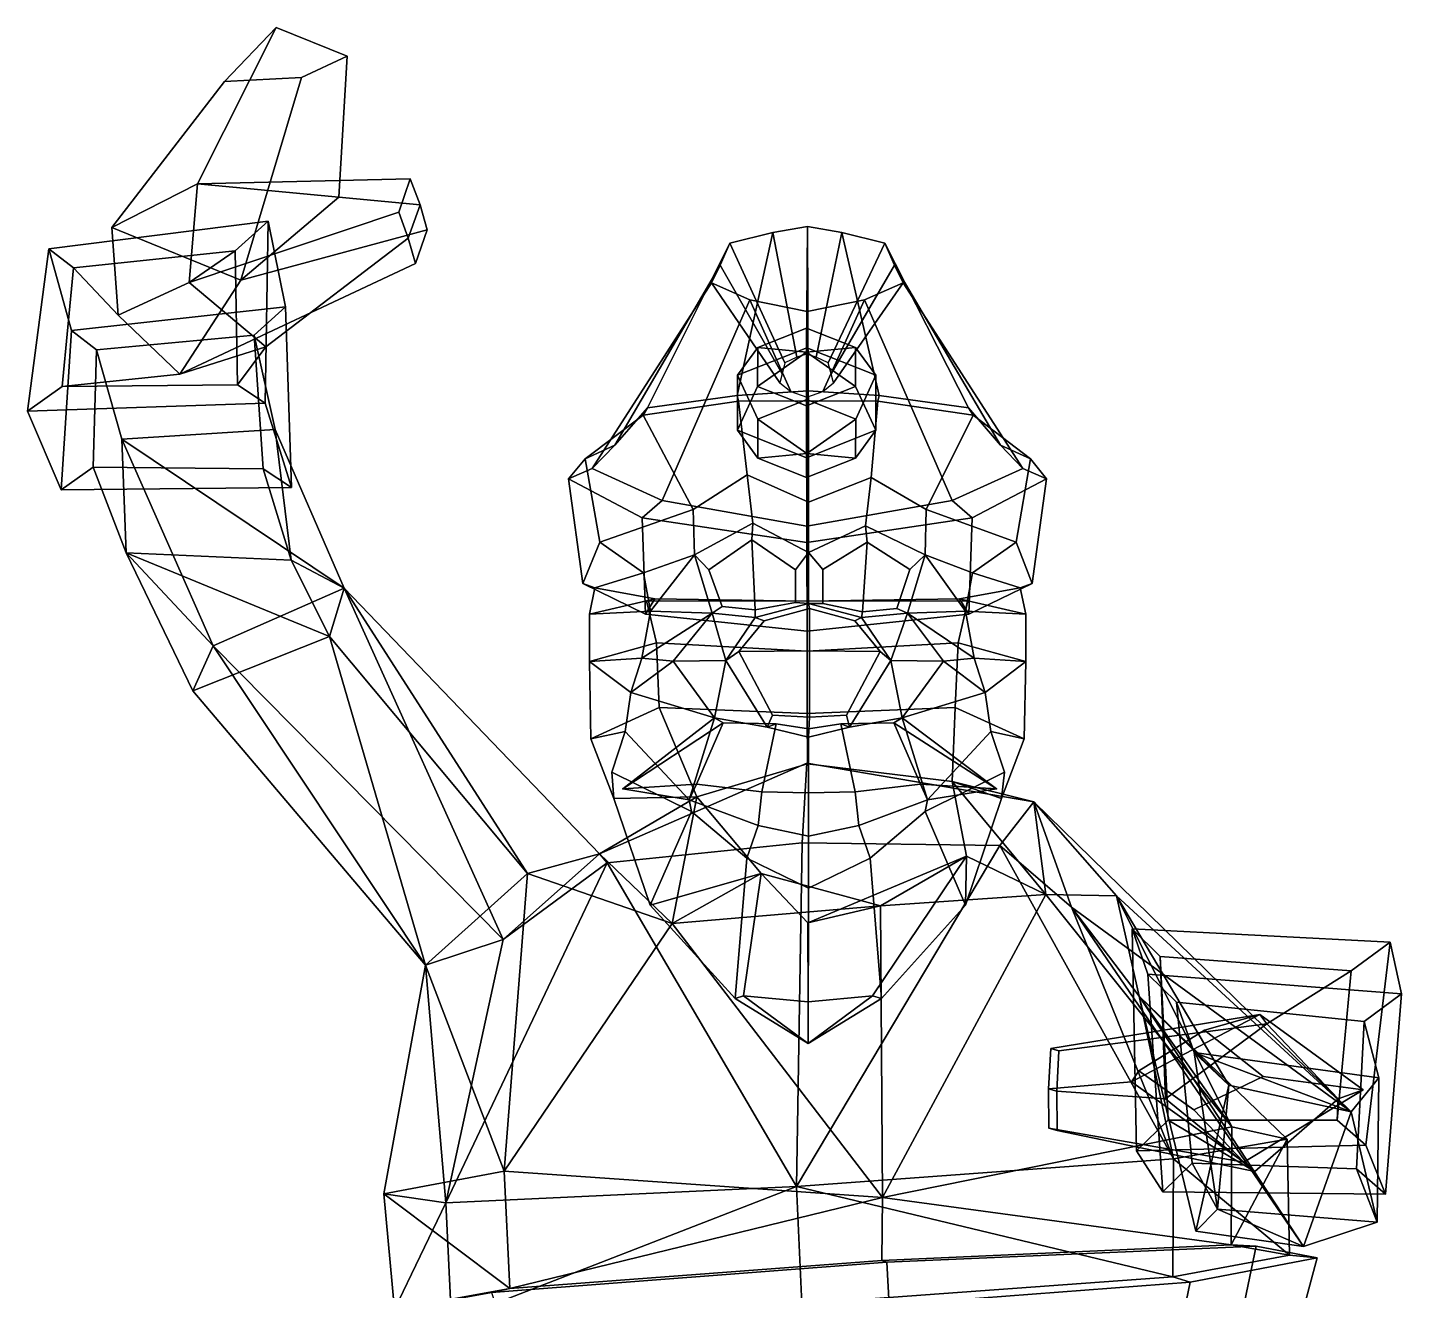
# Model space of a CAD drawing. Extents: x -219 to 163, y -158 to 372.
# Drawn here: x -218.9 to 163.5, y 20.8 to 372.4 of the extents above; entities that cross this region are included whole.
import ezdxf

# ---------------------------------------------------------------- set-up
doc = ezdxf.new("R2010")
doc.units = 0

msp = doc.modelspace()

# ---------------------------------------------------------------- linework, layer by layer
for p in [(-53.233978, 160.418549, 96.704285), (50.771965, 160.418549, 96.343742)]:
    msp.add_point(p)
for points in [[(-164.065155, 357.353241, 103.164833), (-149.759842, 372.354248, 96.391167), (-171.662949, 328.821533, 47.442768), (-195.415863, 316.669342, 72.092064)], [(-130.001602, 364.397156, 99.32177), (-132.285477, 325.145966, 61.176041), (-171.662949, 328.821533, 47.442768), (-149.759842, 372.354248, 96.391167)], [(-142.706665, 358.460968, 112.645721), (-130.001602, 364.397156, 99.32177), (-149.759842, 372.354248, 96.391167), (-164.065155, 357.353241, 103.164833)], [(-142.706665, 358.460968, 112.645721), (-159.560593, 302.001587, 76.770195), (-132.285477, 325.145966, 61.176041), (-130.001602, 364.397156, 99.32177)], [(-142.706665, 358.460968, 112.645721), (-164.065155, 357.353241, 103.164833), (-195.415863, 316.669342, 72.092064), (-159.560593, 302.001587, 76.770195)], [(-112.430878, 330.26178, 47.319504), (-115.62825, 320.984955, 38.882706), (-173.913956, 301.377533, 26.820606), (-171.662949, 328.821533, 47.442768)], [(-109.672562, 322.969055, 55.595833), (-112.430878, 330.26178, 47.319504), (-171.662949, 328.821533, 47.442768), (-132.285477, 325.145966, 61.176041)], [(-109.672562, 322.969055, 55.595833), (-112.992668, 313.684967, 47.185543), (-115.62825, 320.984955, 38.882706), (-112.430878, 330.26178, 47.319504)], [(-195.415863, 316.669342, 72.092064), (-171.662949, 328.821533, 47.442768), (-173.913956, 301.377533, 26.820606), (-193.657913, 292.292084, 39.607567)], [(-107.719681, 316.003571, 63.860756), (-109.672562, 322.969055, 55.595833), (-132.285477, 325.145966, 61.176041), (-159.560593, 302.001587, 76.770195)], [(-107.719681, 316.003571, 63.860756), (-110.937698, 306.698883, 55.401665), (-112.992668, 313.684967, 47.185543), (-109.672562, 322.969055, 55.595833)], [(-213.011353, 310.74588, 19.000559), (-151.966583, 318.402954, 27.90313), (-147.156357, 294.600677, 6.460726), (-206.685852, 288.003235, -4.232512)], [(-213.011353, 310.74588, 19.000559), (-206.09816, 305.49292, 26.37365), (-161.168396, 310.155487, 33.612576), (-151.966583, 318.402954, 27.90313)], [(-112.992668, 313.684967, 47.185543), (-152.559174, 283.420227, 39.895584), (-173.913956, 301.377533, 26.820606), (-115.62825, 320.984955, 38.882706)], [(-152.746811, 267.747467, 80.42865), (-151.966583, 318.402954, 27.90313), (-161.168396, 310.155487, 33.612576), (-160.443192, 272.918335, 72.91008)], [(-145.436676, 244.302307, 58.199223), (-147.156357, 294.600677, 6.460726), (-151.966583, 318.402954, 27.90313), (-152.746811, 267.747467, 80.42865)], [(-159.560593, 302.001587, 76.770195), (-195.415863, 316.669342, 72.092064), (-193.657913, 292.292084, 39.607567), (-176.532791, 275.804901, 52.295509)], [(-107.719681, 316.003571, 63.860756), (-159.560593, 302.001587, 76.770195), (-176.532791, 275.804901, 52.295509), (-110.937698, 306.698883, 55.401665)], [(-110.937698, 306.698883, 55.401665), (-176.532791, 275.804901, 52.295509), (-152.559174, 283.420227, 39.895584), (-112.992668, 313.684967, 47.185543)], [(-46.339622, 266.486633, 80.353981), (-21.436083, 269.891479, 92.782623), (-11.503057, 315.240479, 34.859245), (-23.439314, 312.290955, 33.178822)], [(-4.784793, 280.546539, -11.592411), (-8.119855, 279.04892, -10.017408), (-23.439314, 312.290955, 33.178822), (-11.503057, 315.240479, 34.859245)], [(-1.622595, 271.245575, 100.024696), (-1.873124, 316.961823, 35.830708), (-11.503057, 315.240479, 34.859245), (-21.436083, 269.891479, 92.782623)], [(-2.09255, 281.420563, -12.514166), (-4.784793, 280.546539, -11.592411), (-11.503057, 315.240479, 34.859245), (-1.873124, 316.961823, 35.830708)], [(-2.09255, 281.420563, -12.514166), (-1.873124, 316.961823, 35.830708), (7.749841, 315.240479, 34.792507), (0.606018, 280.546539, -11.611096)], [(-1.622595, 271.245575, 100.024696), (18.140202, 269.891479, 92.645424), (7.749841, 315.240479, 34.792507), (-1.873124, 316.961823, 35.830708)], [(0.606018, 280.546539, -11.611096), (7.749841, 315.240479, 34.792507), (19.674158, 312.290955, 33.029369), (3.951918, 279.04892, -10.059252)], [(42.956982, 266.486633, 80.044426), (19.674158, 312.290955, 33.029369), (7.749841, 315.240479, 34.792507), (18.140202, 269.891479, 92.645424)], [(-209.596436, 243.639343, 40.106506), (-218.937271, 265.593811, 64.568832), (-213.011353, 310.74588, 19.000559), (-206.685852, 288.003235, -4.232512)], [(-218.937271, 265.593811, 64.568832), (-209.322906, 272.408478, 60.439594), (-206.09816, 305.49292, 26.37365), (-213.011353, 310.74588, 19.000559)], [(-193.657913, 292.292084, 39.607567), (-173.913956, 301.377533, 26.820606), (-161.168396, 310.155487, 33.612576), (-206.09816, 305.49292, 26.37365)], [(-152.559174, 283.420227, 39.895584), (-160.443192, 272.918335, 72.91008), (-161.168396, 310.155487, 33.612576), (-173.913956, 301.377533, 26.820606)], [(-55.47113, 256.06192, 54.126587), (-46.339622, 266.486633, 80.353981), (-23.439314, 312.290955, 33.178822), (-26.13022, 306.215881, 29.641813)], [(-8.119855, 279.04892, -10.017408), (-8.858705, 275.964325, -6.794658), (-26.13022, 306.215881, 29.641813), (-23.439314, 312.290955, 33.178822)], [(3.951918, 279.04892, -10.059252), (19.674158, 312.290955, 33.029369), (22.340471, 306.215881, 29.473793), (4.713089, 275.964294, -6.841701)], [(51.906429, 256.06192, 53.754353), (22.340471, 306.215881, 29.473793), (19.674158, 312.290955, 33.029369), (42.956982, 266.486633, 80.044426)], [(-61.818302, 249.606506, 31.858295), (-55.47113, 256.06192, 54.126587), (-26.13022, 306.215881, 29.641813), (-28.592482, 301.31546, 26.789724)], [(-8.858705, 275.964325, -6.794658), (-9.536357, 273.476135, -4.194766), (-28.592482, 301.31546, 26.789724), (-26.13022, 306.215881, 29.641813)], [(4.713089, 275.964294, -6.841701), (22.340471, 306.215881, 29.473793), (24.782902, 301.31546, 26.604702), (5.408751, 273.476135, -4.246569)], [(58.09906, 249.606506, 31.442589), (24.782902, 301.31546, 26.604702), (22.340471, 306.215881, 29.473793), (51.906429, 256.06192, 53.754353)], [(-176.532791, 275.804901, 52.295509), (-193.657913, 292.292084, 39.607567), (-206.09816, 305.49292, 26.37365), (-209.322906, 272.408478, 60.439594)], [(-42.298798, 240.720886, 12.090093), (-61.818302, 249.606506, 31.858295), (-28.592482, 301.31546, 26.789724), (-17.884581, 296.525177, 23.956287)], [(-9.536357, 273.476135, -4.194766), (-6.526629, 271.043915, -1.666022), (-17.884581, 296.525177, 23.956287), (-28.592482, 301.31546, 26.789724)], [(5.408751, 273.476135, -4.246569), (24.782902, 301.31546, 26.604702), (14.055602, 296.525177, 23.84557), (2.416622, 271.043915, -1.697021)], [(38.442963, 240.720856, 11.810192), (14.055602, 296.525177, 23.84557), (24.782902, 301.31546, 26.604702), (58.09906, 249.606506, 31.442589)], [(-206.685852, 288.003235, -4.232512), (-147.156357, 294.600677, 6.460726), (-155.888168, 286.692688, 11.961821), (-199.699173, 282.648438, 3.265816)], [(-145.436676, 244.302307, 58.199223), (-153.298294, 249.541687, 50.562584), (-155.888168, 286.692688, 11.961821), (-147.156357, 294.600677, 6.460726)], [(-1.990856, 233.579102, -6.205682), (-42.298798, 240.720886, 12.090093), (-17.884581, 296.525177, 23.956287), (-1.92102, 293.298035, 22.017086)], [(-6.526629, 271.043915, -1.666022), (-2.049075, 269.405304, 0.029058), (-1.92102, 293.298035, 22.017086), (-17.884581, 296.525177, 23.956287)], [(2.416622, 271.043915, -1.697021), (14.055602, 296.525177, 23.84557), (-1.92102, 293.298035, 22.017086), (-2.049075, 269.405304, 0.029058)], [(-1.990856, 233.579102, -6.205682), (-1.92102, 293.298035, 22.017086), (14.055602, 296.525177, 23.84557), (38.442963, 240.720856, 11.810192)], [(-209.596436, 243.639343, 40.106506), (-206.685852, 288.003235, -4.232512), (-199.699173, 282.648438, 3.265816), (-200.686081, 249.942078, 36.29282)], [(-2.029094, 283.220367, 2.911317), (-2.080292, 288.698364, -11.858995), (-15.706898, 283.280396, -16.946051), (-21.300045, 275.558258, -4.282854)], [(-2.080292, 288.698364, -11.858995), (-2.130987, 281.990662, -26.48373), (-15.706898, 283.280396, -16.946051)], [(-2.080292, 288.698364, -11.858995), (11.510752, 283.280396, -17.040394), (-2.130987, 281.990662, -26.48373)], [(-2.029094, 283.220367, 2.911317), (17.191517, 275.558228, -4.416271), (11.510752, 283.280396, -17.040394), (-2.080292, 288.698364, -11.858995)], [(-176.532791, 275.804901, 52.295509), (-209.322906, 272.408478, 60.439594), (-160.443192, 272.918335, 72.91008), (-152.559174, 283.420227, 39.895584)], [(-199.699173, 282.648438, 3.265816), (-155.888168, 286.692688, 11.961821), (-149.988556, 260.477295, -12.228951), (-192.720596, 257.734619, -21.935188)], [(-149.988556, 260.477295, -12.228951), (-155.888168, 286.692688, 11.961821), (-153.298294, 249.541687, 50.562584), (-145.50621, 224.047424, 26.19079)], [(-21.300045, 275.558258, -4.282854), (-15.706898, 283.280396, -16.946051), (-15.742493, 272.444519, -27.214504), (-21.350382, 260.233917, -18.804695)], [(-2.029094, 283.220367, 2.911317), (-21.300045, 275.558258, -4.282854), (-15.633987, 263.347687, 4.087924), (-2.007381, 268.765625, 9.17498)], [(-15.706898, 283.280396, -16.946051), (-2.130987, 281.990662, -26.48373), (-15.742493, 272.444519, -27.214504)], [(11.510752, 283.280396, -17.040394), (11.475158, 272.444519, -27.308846), (-2.130987, 281.990662, -26.48373)], [(-2.029094, 283.220367, 2.911317), (-2.007381, 268.765625, 9.17498), (11.58366, 263.347687, 3.993583), (17.191517, 275.558228, -4.416271)], [(17.191517, 275.558228, -4.416271), (17.141178, 260.233917, -18.938112), (11.475158, 272.444519, -27.308846), (11.510752, 283.280396, -17.040394)], [(-191.515594, 226.087524, 10.654002), (-200.686081, 249.942078, 36.29282), (-199.699173, 282.648438, 3.265816), (-192.720596, 257.734619, -21.935188)], [(-2.130987, 281.990662, -26.48373), (-2.151481, 267.02652, -32.395943), (-15.742493, 272.444519, -27.214504)], [(-2.130987, 281.990662, -26.48373), (11.475158, 272.444519, -27.308846), (-2.151481, 267.02652, -32.395943)], [(-21.300045, 275.558258, -4.282854), (-21.350382, 260.233917, -18.804695), (-15.669581, 252.51178, -6.180528), (-15.633987, 263.347687, 4.087924)], [(17.191517, 275.558228, -4.416271), (11.58366, 263.347687, 3.993583), (11.548066, 252.51178, -6.27487), (17.141178, 260.233917, -18.938112)], [(-218.937271, 265.593811, 64.568832), (-152.746811, 267.747467, 80.42865), (-160.443192, 272.918335, 72.91008), (-209.322906, 272.408478, 60.439594)], [(-15.742493, 272.444519, -27.214504), (-2.151481, 267.02652, -32.395943), (-2.129769, 252.571777, -26.132301), (-21.350382, 260.233917, -18.804695)], [(11.475158, 272.444519, -27.308846), (17.141178, 260.233917, -18.938112), (-2.129769, 252.571777, -26.132301), (-2.151481, 267.02652, -32.395943)], [(-209.596436, 243.639343, 40.106506), (-145.436676, 244.302307, 58.199223), (-152.746811, 267.747467, 80.42865), (-218.937271, 265.593811, 64.568832)], [(-21.029497, 268.333252, 97.951385), (-21.436083, 269.891479, 92.782623), (-46.339622, 266.486633, 80.353981), (-47.56485, 264.470215, 85.295776)], [(-18.64805, 247.841553, 105.049957), (-21.029497, 268.333252, 97.951385), (-47.56485, 264.470215, 85.295776), (-33.622906, 238.139526, 95.232956)], [(-1.608661, 268.437012, 104.044319), (-1.622595, 271.245575, 100.024696), (-21.436083, 269.891479, 92.782623), (-21.029497, 268.333252, 97.951385)], [(-1.58689, 240.175964, 110.324898), (-1.608661, 268.437012, 104.044319), (-21.029497, 268.333252, 97.951385), (-18.64805, 247.841553, 105.049957)], [(-2.007381, 268.765625, 9.17498), (-15.633987, 263.347687, 4.087924), (-2.027884, 253.801514, 3.262816)], [(-2.007381, 268.765625, 9.17498), (-2.027884, 253.801514, 3.262816), (11.58366, 263.347687, 3.993583)], [(-1.608661, 268.437012, 104.044319), (17.769463, 268.333252, 97.816879), (18.140202, 269.891479, 92.645424), (-1.622595, 271.245575, 100.024696)], [(-1.58689, 240.175964, 110.324898), (15.841637, 247.054626, 105.111214), (17.769463, 268.333252, 97.816879), (-1.608661, 268.437012, 104.044319)], [(15.841637, 247.054626, 105.111214), (31.215757, 238.139526, 95.008194), (44.216442, 264.470215, 84.977608), (17.769463, 268.333252, 97.816879)], [(17.769463, 268.333252, 97.816879), (44.216442, 264.470215, 84.977608), (42.956982, 266.486633, 80.044426), (18.140202, 269.891479, 92.645424)], [(-47.56485, 264.470215, 85.295776), (-46.339622, 266.486633, 80.353981), (-55.47113, 256.06192, 54.126587), (-63.762974, 252.239258, 56.112103)], [(-33.622906, 238.139526, 95.232956), (-47.56485, 264.470215, 85.295776), (-63.762974, 252.239258, 56.112103), (-59.640533, 229.066803, 77.848747)], [(31.215757, 238.139526, 95.008194), (56.240204, 229.066772, 77.447037), (60.211838, 252.239258, 55.682327), (44.216442, 264.470215, 84.977608)], [(44.216442, 264.470215, 84.977608), (60.211838, 252.239258, 55.682327), (51.906429, 256.06192, 53.754353), (42.956982, 266.486633, 80.044426)], [(-192.720596, 257.734619, -21.935188), (-149.988556, 260.477295, -12.228951), (-130.754135, 216.295715, -33.737953)], [(-145.50621, 224.047424, 26.19079), (-130.754135, 216.295715, -33.737953), (-149.988556, 260.477295, -12.228951)], [(-15.669581, 252.51178, -6.180528), (-21.350382, 260.233917, -18.804695), (-2.129769, 252.571777, -26.132301), (-2.078569, 247.093811, -11.361967)], [(-15.633987, 263.347687, 4.087924), (-15.669581, 252.51178, -6.180528), (-2.027884, 253.801514, 3.262816)], [(11.548066, 252.51178, -6.27487), (-2.078569, 247.093811, -11.361967), (-2.129769, 252.571777, -26.132301), (17.141178, 260.233917, -18.938112)], [(11.58366, 263.347687, 3.993583), (-2.027884, 253.801514, 3.262816), (11.548066, 252.51178, -6.27487)], [(-192.720596, 257.734619, -21.935188), (-130.754135, 216.295715, -33.737953), (-167.281158, 200.241333, -50.623363)], [(-191.515594, 226.087524, 10.654002), (-192.720596, 257.734619, -21.935188), (-167.281158, 200.241333, -50.623363)], [(-63.762974, 252.239258, 56.112103), (-55.47113, 256.06192, 54.126587), (-61.818302, 249.606506, 31.858295), (-68.376259, 246.68338, 30.851341)], [(-2.027884, 253.801514, 3.262816), (-15.669581, 252.51178, -6.180528), (-2.078569, 247.093811, -11.361967)], [(-2.027884, 253.801514, 3.262816), (-2.078569, 247.093811, -11.361967), (11.548066, 252.51178, -6.27487)], [(60.211838, 252.239258, 55.682327), (64.649879, 246.68335, 30.39019), (58.09906, 249.606506, 31.442589), (51.906429, 256.06192, 53.754353)], [(-209.596436, 243.639343, 40.106506), (-200.686081, 249.942078, 36.29282), (-153.298294, 249.541687, 50.562584), (-145.436676, 244.302307, 58.199223)], [(-145.50621, 224.047424, 26.19079), (-153.298294, 249.541687, 50.562584), (-200.686081, 249.942078, 36.29282), (-191.515594, 226.087524, 10.654002)], [(-59.640533, 229.066803, 77.848747), (-63.762974, 252.239258, 56.112103), (-68.376259, 246.68338, 30.851341), (-64.338913, 217.536469, 41.810123)], [(-68.376259, 246.68338, 30.851341), (-61.818302, 249.606506, 31.858295), (-42.298798, 240.720886, 12.090093), (-47.837143, 235.838074, 9.323234)], [(64.649879, 246.68335, 30.39019), (43.961994, 235.838074, 9.005002), (38.442963, 240.720856, 11.810192), (58.09906, 249.606506, 31.442589)], [(56.240204, 229.066772, 77.447037), (60.688602, 217.536469, 41.376701), (64.649879, 246.68335, 30.39019), (60.211838, 252.239258, 55.682327)], [(-64.338913, 217.536469, 41.810123), (-68.376259, 246.68338, 30.851341), (-47.837143, 235.838074, 9.323234), (-46.91563, 209.011414, 16.874863)], [(-18.64805, 247.841553, 105.049957), (-33.622906, 238.139526, 95.232956), (-33.33136, 225.55719, 94.896576), (-17.074257, 234.392456, 106.519096)], [(-1.58689, 240.175964, 110.324898), (-18.64805, 247.841553, 105.049957), (-17.074257, 234.392456, 106.519096), (-1.592036, 226.193359, 108.8405)], [(-1.58689, 240.175964, 110.324898), (-1.592036, 226.193359, 108.8405), (14.277564, 233.589111, 106.447029), (15.841637, 247.054626, 105.111214)], [(15.841637, 247.054626, 105.111214), (14.277564, 233.589111, 106.447029), (30.921883, 225.55719, 94.673836), (31.215757, 238.139526, 95.008194)], [(60.688602, 217.536469, 41.376701), (43.092861, 209.011414, 16.562838), (43.961994, 235.838074, 9.005002), (64.649879, 246.68335, 30.39019)], [(-47.472672, 220.532227, 78.497864), (-33.33136, 225.55719, 94.896576), (-33.622906, 238.139526, 95.232956), (-59.640533, 229.066803, 77.848747)], [(-47.837143, 235.838074, 9.323234), (-42.298798, 240.720886, 12.090093), (-1.990856, 233.579102, -6.205682), (-2.003429, 229.035889, -9.832378)], [(43.961994, 235.838074, 9.005002), (-2.003429, 229.035889, -9.832378), (-1.990856, 233.579102, -6.205682), (38.442963, 240.720856, 11.810192)], [(44.077129, 220.532227, 78.180496), (56.240204, 229.066772, 77.447037), (31.215757, 238.139526, 95.008194), (30.921883, 225.55719, 94.673836)], [(-46.91563, 209.011414, 16.874863), (-47.837143, 235.838074, 9.323234), (-2.003429, 229.035889, -9.832378), (-1.977953, 204.305786, -2.483039)], [(-17.340084, 229.756653, 104.506065), (-17.074257, 234.392456, 106.519096), (-33.33136, 225.55719, 94.896576), (-29.311152, 221.381073, 94.737778)], [(-17.340084, 229.756653, 104.506065), (-5.186627, 221.385864, 106.095818), (-1.592036, 226.193359, 108.8405), (-17.074257, 234.392456, 106.519096)], [(43.092861, 209.011414, 16.562838), (-1.977953, 204.305786, -2.483039), (-2.003429, 229.035889, -9.832378), (43.961994, 235.838074, 9.005002)], [(14.776629, 229.06134, 104.194168), (14.277564, 233.589111, 106.447029), (-1.592036, 226.193359, 108.8405), (2.437199, 221.505249, 106.249626)], [(14.776629, 229.06134, 104.194168), (26.653912, 221.498779, 92.040176), (30.921883, 225.55719, 94.673836), (14.277564, 233.589111, 106.447029)], [(-16.447029, 210.262238, 102.687042), (-17.340084, 229.756653, 104.506065), (-29.311152, 221.381073, 94.737778), (-25.554115, 211.193237, 97.625702)], [(-5.186627, 221.385864, 106.095818), (-17.340084, 229.756653, 104.506065), (-16.447029, 210.262238, 102.687042), (-5.183678, 212.269196, 106.946381)], [(-191.515594, 226.087524, 10.654002), (-172.875153, 187.733643, -8.046844), (-134.894928, 202.781525, 16.904203)], [(-191.515594, 226.087524, 10.654002), (-134.894928, 202.781525, 16.904203), (-145.50621, 224.047424, 26.19079)], [(-191.515594, 226.087524, 10.654002), (-167.281158, 200.241333, -50.623363), (-172.875153, 187.733643, -8.046844)], [(-59.640533, 229.066803, 77.848747), (-64.338913, 217.536469, 41.810123), (-61.03318, 216.346191, 41.858505), (-47.472672, 220.532227, 78.497864)], [(-5.183678, 212.269196, 106.946381), (-1.587536, 212.024017, 110.138504), (-1.592036, 226.193359, 108.8405), (-5.186627, 221.385864, 106.095818)], [(2.440835, 212.001373, 107.298492), (2.437199, 221.505249, 106.249626), (-1.592036, 226.193359, 108.8405), (-1.587536, 212.024017, 110.138504)], [(2.437199, 221.505249, 106.249626), (2.440835, 212.001373, 107.298492), (13.45184, 209.649414, 101.953606), (14.776629, 229.06134, 104.194168)], [(13.45184, 209.649414, 101.953606), (22.992311, 210.641052, 95.63308), (26.653912, 221.498779, 92.040176), (14.776629, 229.06134, 104.194168)], [(56.240204, 229.066772, 77.447037), (44.077129, 220.532227, 78.180496), (57.383293, 216.346191, 41.448002), (60.688602, 217.536469, 41.376701)], [(-145.50621, 224.047424, 26.19079), (-134.894928, 202.781525, 16.904203), (-130.754135, 216.295715, -33.737953)], [(-45.498848, 209.899963, 78.803688), (-33.33136, 225.55719, 94.896576), (-47.472672, 220.532227, 78.497864)], [(-28.388094, 209.353241, 98.638161), (-33.33136, 225.55719, 94.896576), (-45.498848, 209.899963, 78.803688)], [(-25.554115, 211.193237, 97.625702), (-29.311152, 221.381073, 94.737778), (-33.33136, 225.55719, 94.896576), (-28.388094, 209.353241, 98.638161)], [(22.992311, 210.641052, 95.63308), (26.004677, 209.353241, 98.449608), (30.921883, 225.55719, 94.673836), (26.653912, 221.498779, 92.040176)], [(26.004677, 209.353241, 98.449608), (42.105469, 209.899963, 78.499992), (30.921883, 225.55719, 94.673836)], [(42.105469, 209.899963, 78.499992), (44.077129, 220.532227, 78.180496), (30.921883, 225.55719, 94.673836)], [(-47.472672, 220.532227, 78.497864), (-61.03318, 216.346191, 41.858505), (-62.53479, 209.058563, 42.669262), (-45.498848, 209.899963, 78.803688)], [(44.077129, 220.532227, 78.180496), (42.105469, 209.899963, 78.499992), (58.89048, 209.058563, 42.248329), (57.383293, 216.346191, 41.448002)], [(-86.564095, 118.51651, -23.579983), (-167.281158, 200.241333, -50.623363), (-130.754135, 216.295715, -33.737953)], [(-79.771019, 136.831757, 51.902908), (-130.754135, 216.295715, -33.737953), (-134.894928, 202.781525, 16.904203)], [(-79.771019, 136.831757, 51.902908), (-59.751884, 142.332214, 14.445172), (-130.754135, 216.295715, -33.737953)], [(-86.564095, 118.51651, -23.579983), (-130.754135, 216.295715, -33.737953), (-59.751884, 142.332214, 14.445172)], [(-64.338913, 217.536469, 41.810123), (-46.91563, 209.011414, 16.874863), (-44.333721, 213.322906, 15.652576), (-61.03318, 216.346191, 41.858505)], [(-62.53479, 209.058563, 42.669262), (-61.03318, 216.346191, 41.858505), (-44.333721, 213.322906, 15.652576), (-46.65591, 212.717163, 12.821835)], [(60.688602, 217.536469, 41.376701), (57.383293, 216.346191, 41.448002), (40.502544, 213.322906, 15.358482), (43.092861, 209.011414, 16.562838)], [(58.89048, 209.058563, 42.248329), (42.805042, 212.717163, 12.511707), (40.502544, 213.322906, 15.358482), (57.383293, 216.346191, 41.448002)], [(-62.548985, 195.86615, 44.857468), (-62.53479, 209.058563, 42.669262), (-46.65591, 212.717163, 12.821835), (-43.916267, 201.019043, 11.336764)], [(-46.91563, 209.011414, 16.874863), (-1.977953, 204.305786, -2.483039), (-1.974828, 212.61676, -1.581658), (-44.333721, 213.322906, 15.652576)], [(-46.65591, 212.717163, 12.821835), (-44.333721, 213.322906, 15.652576), (-1.974828, 212.61676, -1.581658), (-1.977703, 212.632446, -2.410724)], [(-43.916267, 201.019043, 11.336764), (-46.65591, 212.717163, 12.821835), (-1.977703, 212.632446, -2.410724), (-1.972614, 198.757263, -0.941737)], [(-16.447029, 210.262238, 102.687042), (-25.554115, 211.193237, 97.625702), (-28.388094, 209.353241, 98.638161), (-16.406519, 208.076721, 104.88427)], [(-1.264916, 198.833679, 128.668564), (-1.279261, 210.647705, 124.530312), (-13.914242, 207.210999, 121.059967), (-20.986357, 198.647491, 122.287804)], [(-16.447029, 210.262238, 102.687042), (-16.406519, 208.076721, 104.88427), (-1.587536, 212.024017, 110.138504), (-5.183678, 212.269196, 106.946381)], [(-1.279261, 210.647705, 124.530312), (-1.587536, 212.024017, 110.138504), (-16.406519, 208.076721, 104.88427), (-13.914242, 207.210999, 121.059967)], [(43.092861, 209.011414, 16.562838), (40.502544, 213.322906, 15.358482), (-1.974828, 212.61676, -1.581658), (-1.977953, 204.305786, -2.483039)], [(42.805042, 212.717163, 12.511707), (-1.977703, 212.632446, -2.410724), (-1.974828, 212.61676, -1.581658), (40.502544, 213.322906, 15.358482)], [(40.055172, 201.019043, 11.045668), (-1.972614, 198.757263, -0.941737), (-1.977703, 212.632446, -2.410724), (42.805042, 212.717163, 12.511707)], [(-1.279261, 210.647705, 124.530312), (11.331353, 207.210999, 120.97245), (13.194661, 208.076721, 104.781654), (-1.587536, 212.024017, 110.138504)], [(13.45184, 209.649414, 101.953606), (2.440835, 212.001373, 107.298492), (-1.587536, 212.024017, 110.138504), (13.194661, 208.076721, 104.781654)], [(-1.264916, 198.833679, 128.668564), (18.41181, 198.647491, 122.15123), (11.331353, 207.210999, 120.97245), (-1.279261, 210.647705, 124.530312)], [(13.45184, 209.649414, 101.953606), (13.194661, 208.076721, 104.781654), (26.004677, 209.353241, 98.449608), (22.992311, 210.641052, 95.63308)], [(58.919849, 195.86615, 44.436382), (40.055172, 201.019043, 11.045668), (42.805042, 212.717163, 12.511707), (58.89048, 209.058563, 42.248329)], [(-45.498848, 209.899963, 78.803688), (-62.53479, 209.058563, 42.669262), (-62.548985, 195.86615, 44.857468), (-47.941093, 196.80072, 78.67012)], [(-47.941093, 196.80072, 78.67012), (-28.388094, 209.353241, 98.638161), (-45.498848, 209.899963, 78.803688)], [(-39.206669, 196.000183, 101.861557), (-28.388094, 209.353241, 98.638161), (-47.941093, 196.80072, 78.67012)], [(-39.206669, 196.000183, 101.861557), (-24.56448, 196.15564, 104.845146), (-28.388094, 209.353241, 98.638161)], [(-24.56448, 196.15564, 104.845146), (-16.406519, 208.076721, 104.88427), (-28.388094, 209.353241, 98.638161)], [(-20.986357, 198.647491, 122.287804), (-13.914242, 207.210999, 121.059967), (-16.406519, 208.076721, 104.88427), (-24.56448, 196.15564, 104.845146)], [(18.41181, 198.647491, 122.15123), (21.352156, 196.15564, 104.685966), (13.194661, 208.076721, 104.781654), (11.331353, 207.210999, 120.97245)], [(21.352156, 196.15564, 104.685966), (26.004677, 209.353241, 98.449608), (13.194661, 208.076721, 104.781654)], [(35.973309, 196.000183, 101.600937), (26.004677, 209.353241, 98.449608), (21.352156, 196.15564, 104.685966)], [(44.546738, 196.80072, 78.349495), (42.105469, 209.899963, 78.499992), (26.004677, 209.353241, 98.449608)], [(35.973309, 196.000183, 101.600937), (44.546738, 196.80072, 78.349495), (26.004677, 209.353241, 98.449608)], [(42.105469, 209.899963, 78.499992), (44.546738, 196.80072, 78.349495), (58.919849, 195.86615, 44.436382), (58.89048, 209.058563, 42.248329)], [(-172.875153, 187.733643, -8.046844), (-108.180466, 111.331635, 14.374554), (-134.894928, 202.781525, 16.904203)], [(-108.180466, 111.331635, 14.374554), (-79.771019, 136.831757, 51.902908), (-134.894928, 202.781525, 16.904203)], [(-172.875153, 187.733643, -8.046844), (-167.281158, 200.241333, -50.623363), (-108.180466, 111.331635, 14.374554)], [(-108.180466, 111.331635, 14.374554), (-167.281158, 200.241333, -50.623363), (-86.564095, 118.51651, -23.579983)], [(-62.107857, 174.312866, 46.233677), (-62.548985, 195.86615, 44.857468), (-43.916267, 201.019043, 11.336764), (-43.113419, 183.033417, 14.257401)], [(-43.113419, 183.033417, 14.257401), (-43.916267, 201.019043, 11.336764), (-1.972614, 198.757263, -0.941737), (-1.957208, 181.400299, 3.501512)], [(39.272594, 183.033417, 13.9718), (-1.957208, 181.400299, 3.501512), (-1.972614, 198.757263, -0.941737), (40.055172, 201.019043, 11.045668)], [(58.488277, 174.312866, 45.815617), (39.272594, 183.033417, 13.9718), (40.055172, 201.019043, 11.045668), (58.919849, 195.86615, 44.436382)], [(-47.941093, 196.80072, 78.67012), (-62.548985, 195.86615, 44.857468), (-51.009056, 187.276947, 78.130623)], [(-52.614143, 176.347168, 78.322517), (-51.009056, 187.276947, 78.130623), (-62.548985, 195.86615, 44.857468), (-62.107857, 174.312866, 46.233677)], [(-51.009056, 187.276947, 78.130623), (-39.206669, 196.000183, 101.861557), (-47.941093, 196.80072, 78.67012)], [(-27.720888, 180.184662, 98.715332), (-39.206669, 196.000183, 101.861557), (-51.009056, 187.276947, 78.130623)], [(-27.720888, 180.184662, 98.715332), (-24.56448, 196.15564, 104.845146), (-39.206669, 196.000183, 101.861557)], [(-13.073371, 177.56842, 104.569557), (-24.56448, 196.15564, 104.845146), (-27.720888, 180.184662, 98.715332)], [(-11.578805, 180.896118, 117.431862), (-20.986357, 198.647491, 122.287804), (-24.56448, 196.15564, 104.845146), (-13.073371, 177.56842, 104.569557)], [(-1.285861, 180.378326, 122.626602), (-1.264916, 198.833679, 128.668564), (-20.986357, 198.647491, 122.287804), (-11.578805, 180.896118, 117.431862)], [(-1.285861, 180.378326, 122.626602), (8.97082, 180.896118, 117.360626), (18.41181, 198.647491, 122.15123), (-1.264916, 198.833679, 128.668564)], [(8.97082, 180.896118, 117.360626), (9.859412, 177.56842, 104.490059), (21.352156, 196.15564, 104.685966), (18.41181, 198.647491, 122.15123)], [(9.859412, 177.56842, 104.490059), (24.46599, 180.184662, 98.534424), (21.352156, 196.15564, 104.685966)], [(24.46599, 180.184662, 98.534424), (35.973309, 196.000183, 101.600937), (21.352156, 196.15564, 104.685966)], [(24.46599, 180.184662, 98.534424), (47.610886, 187.276947, 77.788742), (35.973309, 196.000183, 101.600937)], [(47.610886, 187.276947, 77.788742), (44.546738, 196.80072, 78.349495), (35.973309, 196.000183, 101.600937)], [(44.546738, 196.80072, 78.349495), (47.610886, 187.276947, 77.788742), (58.919849, 195.86615, 44.436382)], [(49.217266, 176.347168, 77.969505), (58.488277, 174.312866, 45.815617), (58.919849, 195.86615, 44.436382), (47.610886, 187.276947, 77.788742)], [(-52.614143, 176.347168, 78.322517), (-34.806927, 157.363098, 105.065216), (-27.720888, 180.184662, 98.715332), (-51.009056, 187.276947, 78.130623)], [(49.217266, 176.347168, 77.969505), (47.610886, 187.276947, 77.788742), (24.46599, 180.184662, 98.534424), (31.595881, 157.363098, 104.835022)], [(-55.765068, 157.704071, 50.33242), (-62.107857, 174.312866, 46.233677), (-43.113419, 183.033417, 14.257401), (-32.627968, 158.237732, 38.219727)], [(-25.306175, 178.773804, 112.708252), (-27.720888, 180.184662, 98.715332), (-53.233978, 160.418549, 96.704285)], [(-53.233978, 160.418549, 96.704285), (-27.720888, 180.184662, 98.715332), (-34.806927, 157.363098, 105.065216)], [(-32.627968, 158.237732, 38.219727), (-43.113419, 183.033417, 14.257401), (-1.957208, 181.400299, 3.501512), (-1.807224, 167.412781, 9.321939)], [(-25.306175, 178.773804, 112.708252), (-10.608486, 178.511597, 112.774597), (-13.073371, 177.56842, 104.569557), (-27.720888, 180.184662, 98.715332)], [(-1.285861, 180.378326, 122.626602), (-11.578805, 180.896118, 117.431862), (-13.073371, 177.56842, 104.569557), (-1.586452, 174.785187, 110.451202)], [(38.453835, 162.435913, 23.95945), (-1.807224, 167.412781, 9.321939), (-1.957208, 181.400299, 3.501512), (39.272594, 183.033417, 13.9718)], [(-1.285861, 180.378326, 122.626602), (-1.586452, 174.785187, 110.451202), (9.859412, 177.56842, 104.490059), (8.97082, 180.896118, 117.360626)], [(22.14835, 178.773804, 112.543747), (24.46599, 180.184662, 98.534424), (9.859412, 177.56842, 104.490059), (7.451475, 178.511597, 112.71199)], [(22.14835, 178.773804, 112.543747), (50.771965, 160.418549, 96.343742), (24.46599, 180.184662, 98.534424)], [(50.771965, 160.418549, 96.343742), (31.595881, 157.363098, 104.835022), (24.46599, 180.184662, 98.534424)], [(52.174049, 157.704071, 49.958237), (38.453835, 162.435913, 23.95945), (39.272594, 183.033417, 13.9718), (58.488277, 174.312866, 45.815617)], [(-55.765068, 157.704071, 50.33242), (-56.326328, 165.091309, 81.513542), (-52.614143, 176.347168, 78.322517), (-62.107857, 174.312866, 46.233677)], [(-52.614143, 176.347168, 78.322517), (-56.326328, 165.091309, 81.513542), (-34.154991, 154.135071, 96.05397), (-34.806927, 157.363098, 105.065216)], [(-32.77499, 161.726746, 115.140076), (-25.306175, 178.773804, 112.708252), (-53.233978, 160.418549, 96.704285)], [(-10.608486, 178.511597, 112.774597), (-25.306175, 178.773804, 112.708252), (-32.77499, 161.726746, 115.140076), (-14.531429, 159.541504, 123.745979)], [(-14.531429, 159.541504, 123.745979), (-1.53815, 159.338501, 124.384789), (-1.568975, 177.099487, 115.492828), (-10.608486, 178.511597, 112.774597)], [(-1.568975, 177.099487, 115.492828), (-1.586452, 174.785187, 110.451202), (-13.073371, 177.56842, 104.569557), (-10.608486, 178.511597, 112.774597)], [(-1.568975, 177.099487, 115.492828), (7.451475, 178.511597, 112.71199), (9.859412, 177.56842, 104.490059), (-1.586452, 174.785187, 110.451202)], [(11.450388, 159.541504, 123.655907), (7.451475, 178.511597, 112.71199), (-1.568975, 177.099487, 115.492828), (-1.53815, 159.338501, 124.384789)], [(7.451475, 178.511597, 112.71199), (11.450388, 159.541504, 123.655907), (29.633846, 161.726746, 114.923729), (22.14835, 178.773804, 112.543747)], [(29.633846, 161.726746, 114.923729), (50.771965, 160.418549, 96.343742), (22.14835, 178.773804, 112.543747)], [(49.217266, 176.347168, 77.969505), (31.595881, 157.363098, 104.835022), (30.881485, 154.135071, 95.828514), (52.951488, 165.091309, 81.13472)], [(52.174049, 157.704071, 49.958237), (58.488277, 174.312866, 45.815617), (49.217266, 176.347168, 77.969505), (52.951488, 165.091309, 81.13472)], [(-2.043763, 167.570251, 5.770713), (-3.373792, 145.384766, -45.902477), (-57.56477, 139.864227, -32.013882), (-59.751884, 142.332214, 14.445172)], [(-2.043763, 167.570251, 5.770713), (-59.751884, 142.332214, 14.445172), (-32.627968, 158.237732, 38.219727), (-1.807224, 167.412781, 9.321939)], [(-34.154991, 154.135071, 96.05397), (-56.326328, 165.091309, 81.513542), (-55.765068, 157.704071, 50.33242), (-45.631542, 128.06778, 66.312508)], [(-2.043763, 167.570251, 5.770713), (61.146042, 156.824829, -6.564084), (51.644138, 144.614136, -40.563709), (-3.373792, 145.384766, -45.902477)], [(-1.807224, 167.412781, 9.321939), (38.453835, 162.435913, 23.95945), (61.146042, 156.824829, -6.564084), (-2.043763, 167.570251, 5.770713)], [(30.881485, 154.135071, 95.828514), (42.151562, 128.06778, 66.008194), (52.174049, 157.704071, 49.958237), (52.951488, 165.091309, 81.13472)], [(-34.806927, 157.363098, 105.065216), (-32.77499, 161.726746, 115.140076), (-53.233978, 160.418549, 96.704285)], [(-14.531429, 159.541504, 123.745979), (-32.77499, 161.726746, 115.140076), (-34.806927, 157.363098, 105.065216), (-15.567367, 150.235535, 113.85038)], [(11.450388, 159.541504, 123.655907), (12.417692, 150.235535, 113.753365), (31.595881, 157.363098, 104.835022), (29.633846, 161.726746, 114.923729)], [(31.595881, 157.363098, 104.835022), (50.771965, 160.418549, 96.343742), (29.633846, 161.726746, 114.923729)], [(42.151562, 128.06778, 66.008194), (42.39846, 141.673767, 48.342697), (38.453835, 162.435913, 23.95945), (52.174049, 157.704071, 49.958237)], [(64.470856, 131.043152, 45.794994), (38.453835, 162.435913, 23.95945), (42.39846, 141.673767, 48.342697)], [(61.146042, 156.824829, -6.564084), (38.453835, 162.435913, 23.95945), (64.470856, 131.043152, 45.794994)], [(-59.751884, 142.332214, 14.445172), (-39.552719, 122.906036, 68.108459), (-32.627968, 158.237732, 38.219727)], [(-45.631542, 128.06778, 66.312508), (-55.765068, 157.704071, 50.33242), (-32.627968, 158.237732, 38.219727), (-14.774105, 136.891357, 64.587486)], [(-39.552719, 122.906036, 68.108459), (-14.774105, 136.891357, 64.587486), (-32.627968, 158.237732, 38.219727)], [(-18.742521, 141.085449, 115.915634), (-15.567367, 150.235535, 113.85038), (-34.806927, 157.363098, 105.065216), (-34.154991, 154.135071, 96.05397)], [(-1.53815, 159.338501, 124.384789), (-14.531429, 159.541504, 123.745979), (-15.567367, 150.235535, 113.85038), (-1.555862, 147.272583, 119.275276)], [(-1.53815, 159.338501, 124.384789), (-1.555862, 147.272583, 119.275276), (12.417692, 150.235535, 113.753365), (11.450388, 159.541504, 123.655907)], [(15.607087, 141.085449, 115.796555), (30.881485, 154.135071, 95.828514), (31.595881, 157.363098, 104.835022), (12.417692, 150.235535, 113.753365)], [(71.646301, 127.499969, -33.422508), (51.644138, 144.614136, -40.563709), (61.146042, 156.824829, -6.564084)], [(84.132973, 130.596985, 42.548191), (61.146042, 156.824829, -6.564084), (64.470856, 131.043152, 45.794994)], [(84.132973, 130.596985, 42.548191), (149.442993, 70.501068, -17.156755), (61.146042, 156.824829, -6.564084)], [(71.646301, 127.499969, -33.422508), (61.146042, 156.824829, -6.564084), (149.442993, 70.501068, -17.156755)], [(-21.989769, 102.088425, 98.000801), (-18.742521, 141.085449, 115.915634), (-34.154991, 154.135071, 96.05397), (-45.631542, 128.06778, 66.312508)], [(18.730053, 102.088425, 97.859642), (42.151562, 128.06778, 66.008194), (30.881485, 154.135071, 95.828514), (15.607087, 141.085449, 115.796555)], [(-1.545626, 132.744446, 122.228096), (-1.555862, 147.272583, 119.275276), (-15.567367, 150.235535, 113.85038), (-18.742521, 141.085449, 115.915634)], [(-1.545626, 132.744446, 122.228096), (15.607087, 141.085449, 115.796555), (12.417692, 150.235535, 113.753365), (-1.555862, 147.272583, 119.275276)], [(-4.863905, 49.689682, -101.241409), (-57.56477, 139.864227, -32.013882), (-3.373792, 145.384766, -45.902477)], [(-4.863905, 49.689682, -101.241409), (-3.373792, 145.384766, -45.902477), (51.644138, 144.614136, -40.563709)], [(-86.564095, 118.51651, -23.579983), (-59.751884, 142.332214, 14.445172), (-57.56477, 139.864227, -32.013882)], [(-79.771019, 136.831757, 51.902908), (-39.552719, 122.906036, 68.108459), (-59.751884, 142.332214, 14.445172)], [(100.035378, 57.464371, -78.144867), (-4.863905, 49.689682, -101.241409), (51.644138, 144.614136, -40.563709)], [(16.25598, 102.769592, 81.96096), (-1.69989, 101.132462, 77.728241), (-1.774985, 123.154022, 56.065922), (42.39846, 141.673767, 48.342697)], [(-1.774985, 123.154022, 56.065922), (18.451017, 127.844727, 63.747044), (42.39846, 141.673767, 48.342697)], [(18.730053, 102.088425, 97.859642), (16.25598, 102.769592, 81.96096), (42.39846, 141.673767, 48.342697), (42.151562, 128.06778, 66.008194)], [(18.451017, 127.844727, 63.747044), (64.470856, 131.043152, 45.794994), (42.39846, 141.673767, 48.342697)], [(100.035378, 57.464371, -78.144867), (51.644138, 144.614136, -40.563709), (71.646301, 127.499969, -33.422508)], [(-102.509064, 45.185577, -56.043049), (-57.56477, 139.864227, -32.013882), (-4.863905, 49.689682, -101.241409)], [(-102.509064, 45.185577, -56.043049), (-86.564095, 118.51651, -23.579983), (-57.56477, 139.864227, -32.013882)], [(-1.618589, 89.573532, 101.18087), (-1.545626, 132.744446, 122.228096), (-18.742521, 141.085449, 115.915634), (-21.989769, 102.088425, 98.000801)], [(-1.618589, 89.573532, 101.18087), (18.730053, 102.088425, 97.859642), (15.607087, 141.085449, 115.796555), (-1.545626, 132.744446, 122.228096)], [(-86.312584, 54.039825, 97.303047), (-79.771019, 136.831757, 51.902908), (-108.180466, 111.331635, 14.374554)], [(-86.312584, 54.039825, 97.303047), (-39.552719, 122.906036, 68.108459), (-79.771019, 136.831757, 51.902908)], [(-21.989769, 102.088425, 98.000801), (-45.631542, 128.06778, 66.312508), (-14.774105, 136.891357, 64.587486), (-19.625982, 102.769592, 82.085342)], [(18.451017, 127.844727, 63.747044), (-14.774105, 136.891357, 64.587486), (-39.552719, 122.906036, 68.108459)], [(-19.625982, 102.769592, 82.085342), (-14.774105, 136.891357, 64.587486), (-1.774985, 123.154022, 56.065922), (-1.69989, 101.132462, 77.728241)], [(-1.774985, 123.154022, 56.065922), (-14.774105, 136.891357, 64.587486), (18.451017, 127.844727, 63.747044)], [(19.020126, 46.656921, 115.950699), (64.470856, 131.043152, 45.794994), (18.451017, 127.844727, 63.747044)], [(19.020126, 46.656921, 115.950699), (116.231865, 66.318604, 75.201233), (64.470856, 131.043152, 45.794994)], [(116.231865, 66.318604, 75.201233), (84.132973, 130.596985, 42.548191), (64.470856, 131.043152, 45.794994)], [(116.231865, 66.318604, 75.201233), (90.441368, 102.725464, 0.577257), (84.132973, 130.596985, 42.548191)], [(90.441368, 102.725464, 0.577257), (115.423729, 77.914215, 20.594099), (84.132973, 130.596985, 42.548191)], [(84.132973, 130.596985, 42.548191), (115.423729, 77.914215, 20.594099), (149.442993, 70.501068, -17.156755)], [(19.020126, 46.656921, 115.950699), (18.451017, 127.844727, 63.747044), (-39.552719, 122.906036, 68.108459)], [(100.035378, 57.464371, -78.144867), (71.646301, 127.499969, -33.422508), (90.441368, 102.725464, 0.577257)], [(71.646301, 127.499969, -33.422508), (149.442993, 70.501068, -17.156755), (136.209564, 32.988312, -32.085838)], [(90.441368, 102.725464, 0.577257), (71.646301, 127.499969, -33.422508), (136.209564, 32.988312, -32.085838)], [(19.020126, 46.656921, 115.950699), (-39.552719, 122.906036, 68.108459), (-86.312584, 54.039825, 97.303047)], [(97.062683, 48.267044, 78.605377), (89.708145, 59.677734, 109.963982), (88.469063, 121.462311, 81.354912), (92.871155, 108.827179, 51.052494)], [(92.871155, 108.827179, 51.052494), (88.469063, 121.462311, 81.354912), (160.282852, 117.781189, 93.794579), (163.478836, 103.322815, 64.9813)], [(89.708145, 59.677734, 109.963982), (98.488541, 68.234695, 107.595589), (96.327942, 113.792725, 86.036446), (88.469063, 121.462311, 81.354912)], [(88.469063, 121.462311, 81.354912), (96.327942, 113.792725, 86.036446), (149.462082, 109.724518, 95.6091), (160.282852, 117.781189, 93.794579)], [(-102.509064, 45.185577, -56.043049), (-108.180466, 111.331635, 14.374554), (-86.564095, 118.51651, -23.579983)], [(153.521408, 61.214142, 118.670258), (160.282852, 117.781189, 93.794579), (149.462082, 109.724518, 95.6091), (145.610031, 68.150177, 114.305649)], [(153.521408, 61.214142, 118.670258), (158.986359, 47.594635, 88.977516), (163.478836, 103.322815, 64.9813), (160.282852, 117.781189, 93.794579)], [(-86.312584, 54.039825, 97.303047), (-108.180466, 111.331635, 14.374554), (-119.72776, 47.638306, 14.730476)], [(-119.72776, 47.638306, 14.730476), (-108.180466, 111.331635, 14.374554), (-102.509064, 45.185577, -56.043049)], [(122.648575, 53.930328, 96.899002), (97.776123, 74.110428, 89.984337), (96.327942, 113.792725, 86.036446), (98.488541, 68.234695, 107.595589)], [(97.776123, 74.110428, 89.984337), (126.029068, 95.018494, 92.567047), (149.462082, 109.724518, 95.6091), (96.327942, 113.792725, 86.036446)], [(97.062683, 48.267044, 78.605377), (92.871155, 108.827179, 51.052494), (100.839157, 100.996231, 55.823395), (105.182007, 56.198425, 76.407021)], [(92.871155, 108.827179, 51.052494), (163.478836, 103.322815, 64.9813), (153.096222, 95.683929, 66.681702), (100.839157, 100.996231, 55.823395)], [(145.849884, 74.110413, 98.532677), (145.610031, 68.150177, 114.305649), (149.462082, 109.724518, 95.6091), (126.029068, 95.018494, 92.567047)], [(158.986359, 47.594635, 88.977516), (150.926422, 54.607941, 84.554466), (153.096222, 95.683929, 66.681702), (163.478836, 103.322815, 64.9813)], [(-1.618589, 89.573532, 101.18087), (-21.989769, 102.088425, 98.000801), (-19.625982, 102.769592, 82.085342)], [(-1.618589, 89.573532, 101.18087), (-19.625982, 102.769592, 82.085342), (-1.69989, 101.132462, 77.728241)], [(-1.618589, 89.573532, 101.18087), (-1.69989, 101.132462, 77.728241), (16.25598, 102.769592, 81.96096)], [(-1.618589, 89.573532, 101.18087), (16.25598, 102.769592, 81.96096), (18.730053, 102.088425, 97.859642)], [(116.231865, 66.318604, 75.201233), (131.641602, 62.876984, -12.699156), (90.441368, 102.725464, 0.577257)], [(131.641602, 62.876984, -12.699156), (100.035378, 57.464371, -78.144867), (90.441368, 102.725464, 0.577257)], [(106.238762, 37.267838, -0.477985), (115.423729, 77.914215, 20.594099), (90.441368, 102.725464, 0.577257)], [(106.238762, 37.267838, -0.477985), (90.441368, 102.725464, 0.577257), (136.209564, 32.988312, -32.085838)], [(105.758965, 87.040558, 22.873558), (112.289093, 43.418457, 43.291336), (105.182007, 56.198425, 76.407021), (100.839157, 100.996231, 55.823395)], [(157.156677, 79.996094, 34.360649), (105.758965, 87.040558, 22.873558), (100.839157, 100.996231, 55.823395), (153.096222, 95.683929, 66.681702)], [(65.243164, 76.88559, 133.226227), (88.286697, 78.818329, 136.759216), (124.066696, 97.558472, 125.745712), (65.892006, 88.160187, 131.902512)], [(65.892006, 88.160187, 131.902512), (124.066696, 97.558472, 125.745712), (126.029068, 95.018494, 92.567047), (68.116524, 87.512329, 119.170898)], [(90.349388, 81.94458, 191.412109), (108.604538, 93.203339, 192.922684), (124.066696, 97.558472, 125.745712), (88.286697, 78.818329, 136.759216)], [(124.946327, 80.321381, 186.3992), (152.785492, 76.654022, 133.341721), (124.066696, 97.558472, 125.745712), (108.604538, 93.203339, 192.922684)], [(152.785492, 76.654022, 133.341721), (145.849884, 74.110413, 98.532677), (126.029068, 95.018494, 92.567047), (124.066696, 97.558472, 125.745712)], [(150.926422, 54.607941, 84.554466), (156.724365, 39.838989, 52.108349), (157.156677, 79.996094, 34.360649), (153.096222, 95.683929, 66.681702)], [(67.593407, 76.236786, 120.498085), (68.116524, 87.512329, 119.170898), (126.029068, 95.018494, 92.567047), (97.776123, 74.110428, 89.984337)], [(105.696533, 71.083176, 195.959595), (124.946327, 80.321381, 186.3992), (108.604538, 93.203339, 192.922684), (90.349388, 81.94458, 191.412109)], [(65.243164, 76.88559, 133.226227), (65.892006, 88.160187, 131.902512), (68.116524, 87.512329, 119.170898), (67.593407, 76.236786, 120.498085)], [(112.289093, 43.418457, 43.291336), (105.758965, 87.040558, 22.873558), (115.423729, 77.914215, 20.594099)], [(105.758965, 87.040558, 22.873558), (149.442993, 70.501068, -17.156755), (115.423729, 77.914215, 20.594099)], [(105.758965, 87.040558, 22.873558), (157.156677, 79.996094, 34.360649), (149.442993, 70.501068, -17.156755)], [(105.696533, 71.083176, 195.959595), (90.349388, 81.94458, 191.412109), (88.286697, 78.818329, 136.759216), (119.555191, 56.478073, 129.979263)], [(105.696533, 71.083176, 195.959595), (119.555191, 56.478073, 129.979263), (152.785492, 76.654022, 133.341721), (124.946327, 80.321381, 186.3992)], [(65.35836, 66.000809, 134.692154), (119.555191, 56.478073, 129.979263), (88.286697, 78.818329, 136.759216), (65.243164, 76.88559, 133.226227)], [(65.35836, 66.000809, 134.692154), (65.243164, 76.88559, 133.226227), (67.593407, 76.236786, 120.498085), (67.600952, 65.350952, 121.923553)], [(112.289093, 43.418457, 43.291336), (115.423729, 77.914215, 20.594099), (106.238762, 37.267838, -0.477985)], [(119.555191, 56.478073, 129.979263), (122.648575, 53.930328, 96.899002), (145.849884, 74.110413, 98.532677), (152.785492, 76.654022, 133.341721)], [(156.724365, 39.838989, 52.108349), (149.442993, 70.501068, -17.156755), (157.156677, 79.996094, 34.360649)], [(67.600952, 65.350952, 121.923553), (67.593407, 76.236786, 120.498085), (97.776123, 74.110428, 89.984337), (122.648575, 53.930328, 96.899002)], [(122.648575, 53.930328, 96.899002), (98.488541, 68.234695, 107.595589), (145.610031, 68.150177, 114.305649), (145.849884, 74.110413, 98.532677)], [(156.724365, 39.838989, 52.108349), (136.209564, 32.988312, -32.085838), (149.442993, 70.501068, -17.156755)], [(116.036835, 33.466248, 63.570881), (116.231865, 66.318604, 75.201233), (19.020126, 46.656921, 115.950699)], [(65.35836, 66.000809, 134.692154), (67.600952, 65.350952, 121.923553), (122.648575, 53.930328, 96.899002), (119.555191, 56.478073, 129.979263)], [(89.708145, 59.677734, 109.963982), (153.521408, 61.214142, 118.670258), (145.610031, 68.150177, 114.305649), (98.488541, 68.234695, 107.595589)], [(116.036835, 33.466248, 63.570881), (131.641602, 62.876984, -12.699156), (116.231865, 66.318604, 75.201233)], [(97.062683, 48.267044, 78.605377), (158.986359, 47.594635, 88.977516), (153.521408, 61.214142, 118.670258), (89.708145, 59.677734, 109.963982)], [(132.341736, 30.616272, -13.838903), (100.035378, 57.464371, -78.144867), (131.641602, 62.876984, -12.699156)], [(116.036835, 33.466248, 63.570881), (132.341736, 30.616272, -13.838903), (131.641602, 62.876984, -12.699156)], [(99.803864, 24.592072, -90.120636), (-4.863905, 49.689682, -101.241409), (100.035378, 57.464371, -78.144867)], [(132.341736, 30.616272, -13.838903), (99.803864, 24.592072, -90.120636), (100.035378, 57.464371, -78.144867)], [(-84.700745, 21.297012, 85.475533), (-86.312584, 54.039825, 97.303047), (-119.72776, 47.638306, 14.730476)], [(-84.700745, 21.297012, 85.475533), (19.020126, 46.656921, 115.950699), (-86.312584, 54.039825, 97.303047)], [(97.062683, 48.267044, 78.605377), (105.182007, 56.198425, 76.407021), (150.926422, 54.607941, 84.554466), (158.986359, 47.594635, 88.977516)], [(112.289093, 43.418457, 43.291336), (156.724365, 39.838989, 52.108349), (150.926422, 54.607941, 84.554466), (105.182007, 56.198425, 76.407021)], [(-84.700745, 21.297012, 85.475533), (-119.72776, 47.638306, 14.730476), (-116.799866, 15.51265, 13.347632)], [(-116.799866, 15.51265, 13.347632), (-119.72776, 47.638306, 14.730476), (-102.509064, 45.185577, -56.043049)], [(-100.933716, 12.422821, -68.215988), (-102.509064, 45.185577, -56.043049), (-4.863905, 49.689682, -101.241409)], [(-100.933716, 12.422821, -68.215988), (-4.863905, 49.689682, -101.241409), (-3.391503, 17.077103, -109.211678)], [(-84.700745, 21.297012, 85.475533), (18.830523, 29.166016, 104.495964), (19.020126, 46.656921, 115.950699)], [(99.803864, 24.592072, -90.120636), (-3.391503, 17.077103, -109.211678), (-4.863905, 49.689682, -101.241409)], [(116.036835, 33.466248, 63.570881), (19.020126, 46.656921, 115.950699), (18.830523, 29.166016, 104.495964)], [(-116.799866, 15.51265, 13.347632), (-102.509064, 45.185577, -56.043049), (-100.933716, 12.422821, -68.215988)], [(112.289093, 43.418457, 43.291336), (106.238762, 37.267838, -0.477985), (136.209564, 32.988312, -32.085838)], [(112.289093, 43.418457, 43.291336), (136.209564, 32.988312, -32.085838), (156.724365, 39.838989, 52.108349)], [(20.190773, 28.692307, 116.698318), (123.038879, 33.144897, 71.217117), (116.036835, 33.466248, 63.570881), (18.830523, 29.166016, 104.495964)], [(23.19178, -26.126213, 113.745277), (111.646019, -21.58165, 69.880791), (123.038879, 33.144897, 71.217117), (20.190773, 28.692307, 116.698318)], [(104.695625, 23.117065, -102.454292), (99.803864, 24.592072, -90.120636), (132.341736, 30.616272, -13.838903), (139.97319, 29.903381, -14.727772)], [(123.038879, 33.144897, 71.217117), (111.646019, -21.58165, 69.880791), (125.226135, -25.026505, -15.698085), (139.97319, 29.903381, -14.727772)], [(139.97319, 29.903381, -14.727772), (132.341736, 30.616272, -13.838903), (116.036835, 33.466248, 63.570881), (123.038879, 33.144897, 71.217117)], [(20.190773, 28.692307, 116.698318), (18.830523, 29.166016, 104.495964), (-84.700745, 21.297012, 85.475533), (-89.806427, 20.241638, 94.442978)], [(23.19178, -26.126213, 113.745277), (20.190773, 28.692307, 116.698318), (-89.806427, 20.241638, 94.442978), (-72.516808, -32.746094, 89.976791)], [(125.226135, -25.026505, -15.698085), (93.302765, -31.609474, -103.790619), (104.695625, 23.117065, -102.454292), (139.97319, 29.903381, -14.727772)], [(104.695625, 23.117065, -102.454292), (-5.296645, 14.760117, -124.706665), (-3.391503, 17.077103, -109.211678), (99.803864, 24.592072, -90.120636)], [(93.302765, -31.609474, -103.790619), (-2.305342, -40.064896, -127.65799), (-5.296645, 14.760117, -124.706665), (104.695625, 23.117065, -102.454292)], [(-124.303055, 13.882248, 14.11027), (-89.806427, 20.241638, 94.442978), (-84.700745, 21.297012, 85.475533), (-116.799866, 15.51265, 13.347632)]]:
    msp.add_3dface(points)

doc.saveas('drawing.dxf')
